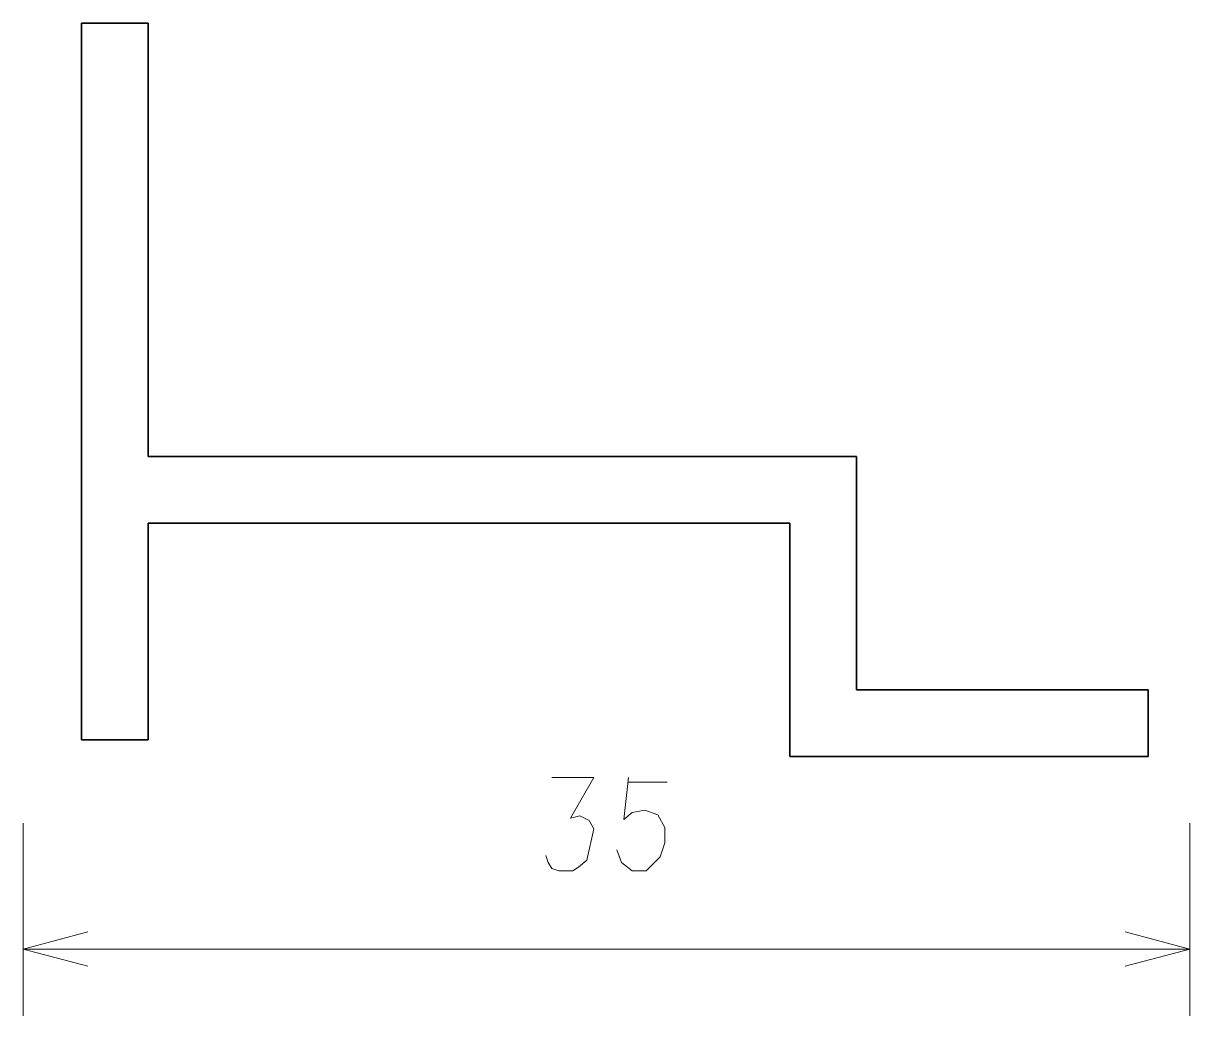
# Model space of a CAD drawing. Extents: x 300 to 335, y 272.2 to 302.
import ezdxf

# ---------------------------------------------------------------- set-up
doc = ezdxf.new("R2010")
doc.units = 0

msp = doc.modelspace()

# ---------------------------------------------------------------- linework, layer by layer
at = {"color": 7, "lineweight": 35, "ltscale": 0.05}
for p, q in [((301.75, 302), (303.75, 302)), ((333.75, 282), (333.75, 280)), ((301.75, 280.5), (303.75, 280.5))]:
    msp.add_line(p, q, dxfattribs=at)
at = {"color": 7, "lineweight": 35}
for p, q in [((301.75, 302), (301.75, 280.5)), ((325, 289), (303.75, 289))]:
    msp.add_line(p, q, dxfattribs=at)
at = {"color": 7, "lineweight": 35, "ltscale": 0.325}
msp.add_line((303.75, 302), (303.75, 289), dxfattribs=at)
at = {"color": 7, "lineweight": 35, "ltscale": 0.175}
for p, q in [((325, 289), (325, 282)), ((323, 287), (323, 280))]:
    msp.add_line(p, q, dxfattribs=at)
at = {"color": 7, "lineweight": 35, "ltscale": 0.48125}
msp.add_line((323, 287), (303.75, 287), dxfattribs=at)
at = {"color": 7, "lineweight": 35, "ltscale": 0.1625}
msp.add_line((303.75, 287), (303.75, 280.5), dxfattribs=at)
at = {"color": 7, "lineweight": 35, "ltscale": 0.21875}
msp.add_line((333.75, 282), (325, 282), dxfattribs=at)
at = {"color": 7, "lineweight": 35, "ltscale": 0.19375}
msp.add_line((323, 280), (330.75, 280), dxfattribs=at)
at = {"color": 7, "lineweight": 35, "ltscale": 0.075}
msp.add_line((333.75, 280), (330.75, 280), dxfattribs=at)
at = {"color": 230, "lineweight": 13, "ltscale": 0.14452}
for p, q in [((300, 278), (300, 272.219208)), ((335, 278), (335, 272.219208))]:
    msp.add_line(p, q, dxfattribs=at)
at = {"color": 230, "lineweight": 13}
msp.add_line((300, 274.219208), (335, 274.219208), dxfattribs=at)
for points in [[(315.679993, 277.0242), (315.749969, 276.814209), (315.85498, 276.639221), (316.064972, 276.569214), (316.484985, 276.569214), (316.659973, 276.674194), (316.904968, 276.884216), (317.11499, 277.829193), (316.974976, 278.074219), (316.694977, 278.214203), (316.414978, 278.144196), (317.11499, 279.369202), (315.85498, 279.369202)], [(317.815002, 277.199219), (317.954987, 276.814209), (318.269989, 276.569214), (318.690002, 276.569214), (319.109985, 276.989197), (319.25, 277.40921), (319.25, 277.864197), (319.039978, 278.249207), (318.654999, 278.389221), (318.269989, 278.319214), (318.024994, 278.109222), (318.164978, 279.369202)], [(318.164978, 279.229218), (319.319977, 279.229218)], [(301.931854, 274.736847), (300, 274.219208), (301.931854, 273.701569)], [(333.068146, 273.701569), (335, 274.219208), (333.068146, 274.736847)]]:
    msp.add_lwpolyline(points, dxfattribs=at)

doc.saveas('drawing.dxf')
